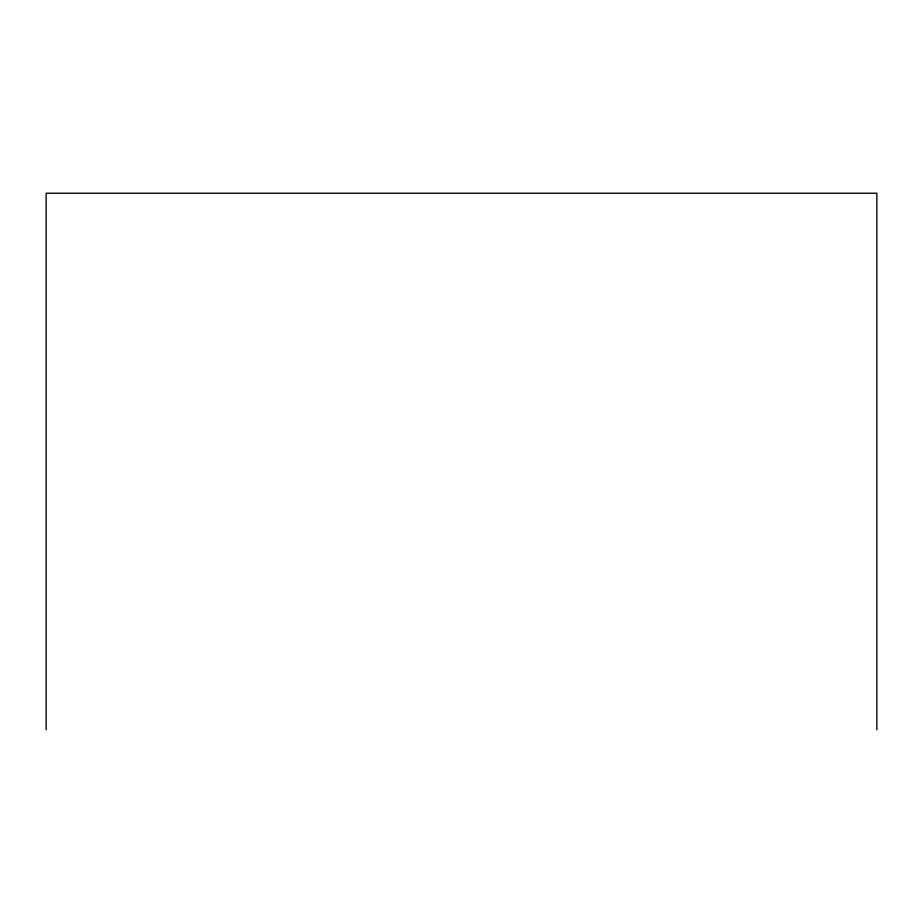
<?xml version="1.0" encoding="UTF-8"?>
<svg xmlns="http://www.w3.org/2000/svg" width="923" height="923" viewBox="0 0 923 923"><rect width="100%" height="100%" fill="white"/><g stroke="black" fill="none" stroke-linecap="round" stroke-linejoin="round"><path stroke-width="1.38" d="M876.85 729.758L876.85 193.242L46.15 193.242L46.15 729.758"/></g></svg>
